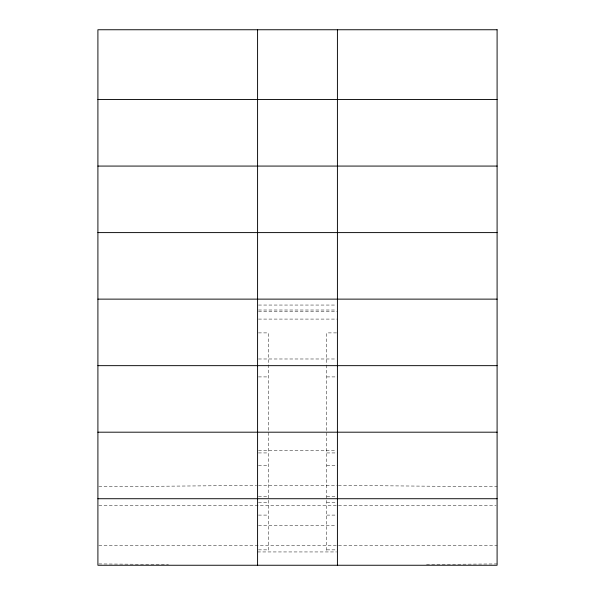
<?xml version="1.0" encoding="UTF-8"?>
<svg xmlns="http://www.w3.org/2000/svg" width="595" height="595" viewBox="0 0 595 595"><rect width="100%" height="100%" fill="white"/><g stroke="black" fill="none" stroke-linecap="round" stroke-linejoin="round"><path stroke-width="0.45" stroke-dasharray="2.98 2.23" d="M98.837 486.74L256.653 485.423M426.533 564.506L497.093 563.919M258.513 305.049L336.487 305.049M258.513 310.01L336.487 310.01M258.513 311.624L337.417 311.624M258.513 319.084L337.417 319.084M258.468 332.895L268.226 332.895L268.226 551.944M336.532 332.895L326.774 332.895L326.774 364.289M258.513 358.986L336.487 358.986M258.468 376.91L268.226 376.91M326.774 376.91L337.417 376.91M258.513 450.72L336.487 450.72M258.468 452.936L268.226 452.936M326.774 452.936L337.417 452.936M258.468 465.349L268.226 465.349M326.774 465.349L337.417 465.349M258.513 485.416L337.417 485.416M258.468 496.639L268.226 496.639M326.774 496.639L337.417 496.639M258.468 502.678L268.226 502.678M326.774 502.678L337.417 502.678M98.837 505.371L496.163 505.371M258.468 515.091L268.226 515.091M326.774 515.091L336.532 515.091M258.513 525.333L336.487 525.333M98.837 545.288L497.093 545.288M258.468 549.862L268.226 549.862M326.774 549.862L337.417 549.862M257.583 551.944L336.532 551.944M338.347 485.423L497.093 486.747M98.837 563.926L168.467 564.506M326.774 364.988L326.774 551.944"/><path stroke-width="0.89" d="M97.907 99.544L497.093 99.544M97.907 166.072L497.093 166.072M97.907 232.6L497.093 232.6M97.907 299.129L497.093 299.129M97.907 365.657L497.093 365.657M97.907 432.193L497.093 432.193M97.907 498.722L497.093 498.722M337.417 29.75L337.417 565.25M257.583 29.75L257.583 565.25M497.093 29.75L97.907 29.75L97.907 565.25L497.093 565.25L497.093 29.75"/></g></svg>
